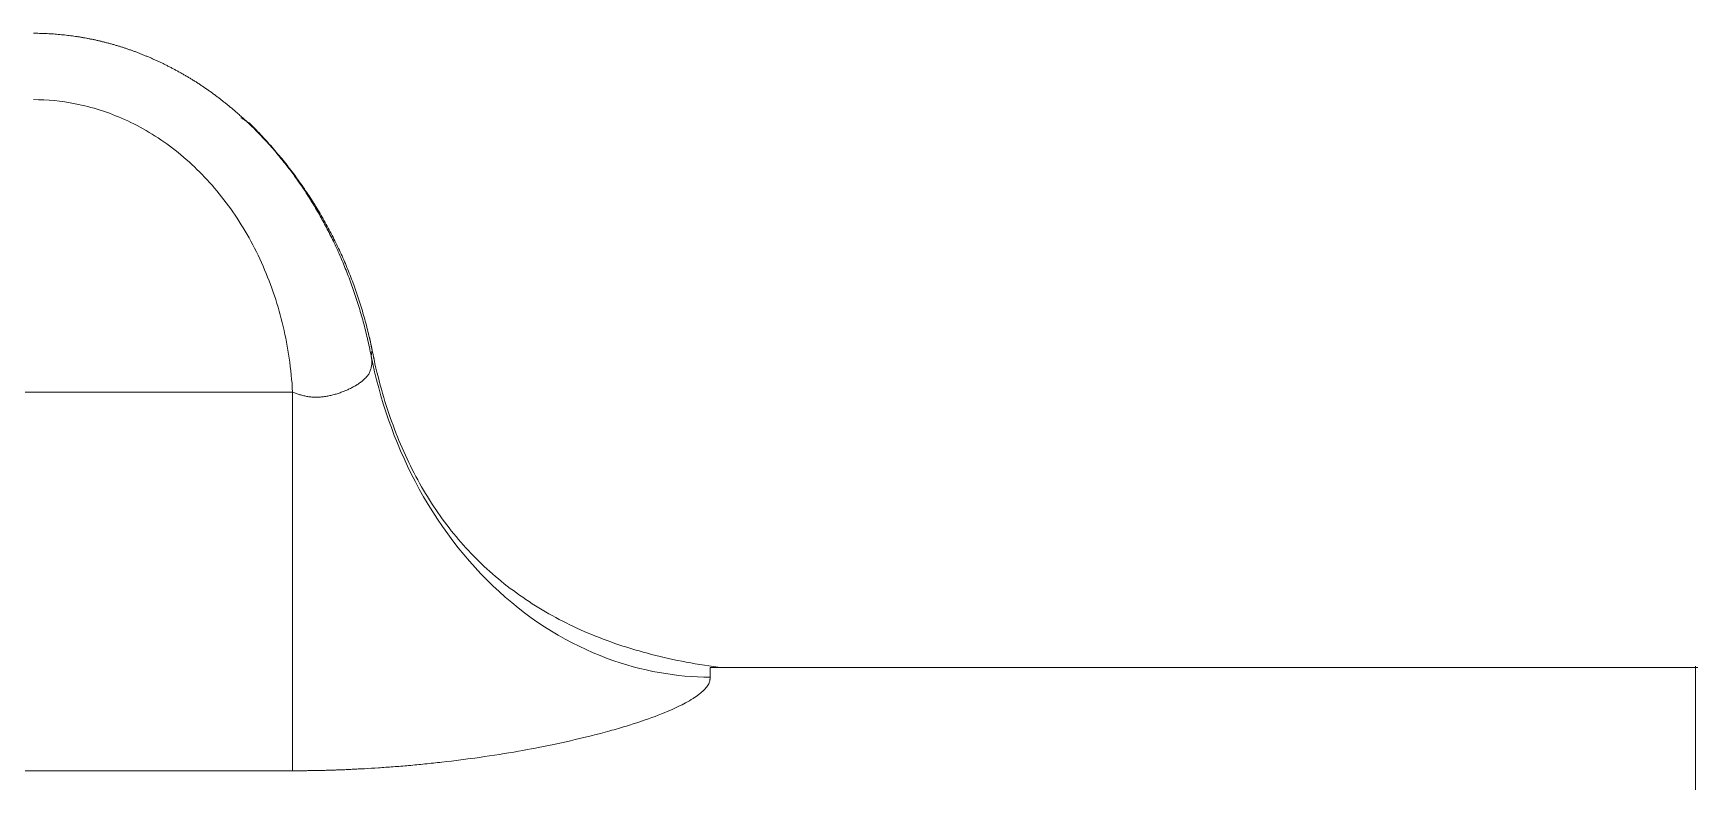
# Model space of a CAD drawing. Extents: x 19821 to 22981, y -91 to 2224.
# Drawn here: x 20544.46 to 20554.84, y 528.31 to 532.97 of the extents above; entities that cross this region are included whole.
import ezdxf

# ---------------------------------------------------------------- set-up
doc = ezdxf.new("R2010")
doc.units = 0
doc.header["$LTSCALE"] = 10
doc.header["$MEASUREMENT"] = 0
doc.layers.add('1', color=7, linetype='CONTINUOUS')

msp = doc.modelspace()

# ---------------------------------------------------------------- linework, layer by layer
at = {"layer": '1', "color": 7, "linetype": 'Continuous', "lineweight": 18}
for p, q in [((20544.467, 532.975), (20544.461, 532.975)), ((20546.077, 528.376), (20546.077, 530.737)), ((20554.837, 529.02), (20548.68, 529.02))]:
    msp.add_line(p, q, dxfattribs=at)
at = {"layer": '1', "color": 7, "linetype": 'Continuous', "lineweight": 13}
for p, q in [((20546.077, 530.737), (20530.589, 530.737)), ((20548.68, 528.959), (20548.68, 529.02)), ((20530.584, 528.376), (20546.077, 528.376))]:
    msp.add_line(p, q, dxfattribs=at)
at = {"layer": '1', "color": 7, "linetype": 'Continuous', "lineweight": 18}
for points, knots in [([(20544.461, 532.975), (20544.467, 532.975), (20544.48, 532.975), (20544.499, 532.974), (20544.518, 532.974), (20544.538, 532.973), (20544.557, 532.972), (20544.577, 532.971), (20544.596, 532.97), (20544.616, 532.968), (20544.636, 532.966), (20544.655, 532.964), (20544.675, 532.962), (20544.695, 532.959), (20544.714, 532.957), (20544.734, 532.954), (20544.754, 532.951), (20544.774, 532.947), (20544.793, 532.944), (20544.813, 532.94), (20544.833, 532.936), (20544.853, 532.932), (20544.873, 532.927), (20544.893, 532.922), (20544.912, 532.917), (20544.932, 532.912), (20544.952, 532.907), (20544.972, 532.901), (20544.992, 532.895), (20545.012, 532.889), (20545.031, 532.883), (20545.051, 532.876), (20545.071, 532.869), (20545.091, 532.862), (20545.11, 532.855), (20545.13, 532.847), (20545.149, 532.839), (20545.169, 532.831), (20545.189, 532.823), (20545.208, 532.814), (20545.228, 532.806), (20545.247, 532.797), (20545.266, 532.788), (20545.286, 532.778), (20545.305, 532.768), (20545.324, 532.758), (20545.343, 532.748), (20545.362, 532.738), (20545.381, 532.727), (20545.4, 532.716), (20545.419, 532.705), (20545.438, 532.694), (20545.456, 532.683), (20545.475, 532.671), (20545.494, 532.659), (20545.512, 532.647), (20545.53, 532.634), (20545.549, 532.622), (20545.567, 532.609), (20545.585, 532.596), (20545.603, 532.582), (20545.621, 532.569), (20545.638, 532.555), (20545.656, 532.541), (20545.674, 532.527), (20545.691, 532.513), (20545.708, 532.498), (20545.728, 532.481), (20545.749, 532.463), (20545.773, 532.441), (20545.797, 532.419), (20545.821, 532.396), (20545.845, 532.372), (20545.869, 532.347), (20545.894, 532.321), (20545.918, 532.295), (20545.943, 532.267), (20545.968, 532.239), (20545.992, 532.21), (20546.017, 532.179), (20546.042, 532.148), (20546.066, 532.116), (20546.09, 532.083), (20546.115, 532.049), (20546.139, 532.014), (20546.163, 531.978), (20546.186, 531.941), (20546.209, 531.903), (20546.233, 531.864), (20546.255, 531.824), (20546.277, 531.784), (20546.299, 531.742), (20546.321, 531.699), (20546.337, 531.667), (20546.345, 531.648), (20546.347, 531.644)], [0, 0, 0, 0, 0.007769, 0.015559, 0.02337, 0.031204, 0.039059, 0.046937, 0.054836, 0.062758, 0.070703, 0.07867, 0.08666, 0.094673, 0.102709, 0.110768, 0.118851, 0.126957, 0.135087, 0.14324, 0.151417, 0.159619, 0.167844, 0.176094, 0.184367, 0.192666, 0.200988, 0.209336, 0.217707, 0.226104, 0.234525, 0.242972, 0.251443, 0.259939, 0.26846, 0.277005, 0.285576, 0.294172, 0.302793, 0.311439, 0.320111, 0.328807, 0.337528, 0.346274, 0.355045, 0.36384, 0.372661, 0.381506, 0.390376, 0.39927, 0.408189, 0.417132, 0.426099, 0.435091, 0.444106, 0.453145, 0.462207, 0.471293, 0.480403, 0.489535, 0.49869, 0.507868, 0.517068, 0.52629, 0.535535, 0.5448, 0.554088, 0.563396, 0.576263, 0.589426, 0.602888, 0.616648, 0.630708, 0.645069, 0.659731, 0.674695, 0.68996, 0.705528, 0.721397, 0.737567, 0.754038, 0.770808, 0.787877, 0.805242, 0.822903, 0.840855, 0.859098, 0.877629, 0.896443, 0.915538, 0.93491, 0.954553, 0.974465, 0.994638, 1, 1, 1, 1]), ([(20546.077, 530.737), (20546.081, 530.735), (20546.093, 530.73), (20546.112, 530.724), (20546.135, 530.717), (20546.159, 530.711), (20546.185, 530.707), (20546.211, 530.705), (20546.237, 530.705), (20546.264, 530.707), (20546.29, 530.711), (20546.316, 530.716), (20546.342, 530.723), (20546.367, 530.731), (20546.392, 530.74), (20546.415, 530.749), (20546.438, 530.76), (20546.46, 530.772), (20546.481, 530.784), (20546.5, 530.797), (20546.518, 530.811), (20546.535, 530.827), (20546.549, 530.845), (20546.56, 530.864), (20546.567, 530.886), (20546.571, 530.908), (20546.571, 530.932), (20546.569, 530.95), (20546.567, 530.961), (20546.567, 530.963)], [0, 0, 0, 0, 0.019041, 0.050426, 0.083844, 0.119328, 0.156765, 0.195567, 0.234955, 0.274472, 0.314125, 0.353845, 0.393521, 0.433127, 0.472659, 0.512169, 0.551713, 0.591369, 0.631234, 0.671433, 0.712374, 0.754229, 0.798602, 0.843705, 0.886896, 0.92647, 0.961153, 0.99132, 1, 1, 1, 1])]:
    msp.add_open_spline(points, degree=3, knots=knots, dxfattribs=at)
at = {"layer": '1', "color": 7, "linetype": 'Continuous', "lineweight": 13}
for points, knots in [([(20546.077, 530.737), (20546.073, 530.808), (20546.053, 531.012), (20545.975, 531.343), (20545.817, 531.704), (20545.6, 532.017), (20545.336, 532.269), (20545.039, 532.447), (20544.743, 532.542), (20544.548, 532.561), (20544.461, 532.561)], [0, 0, 0, 0, 0.074984, 0.216031, 0.357747, 0.496673, 0.633295, 0.767439, 0.895388, 1, 1, 1, 1]), ([(20546.347, 531.644), (20546.352, 531.633), (20546.364, 531.607), (20546.382, 531.566), (20546.401, 531.52), (20546.42, 531.473), (20546.438, 531.425), (20546.456, 531.376), (20546.472, 531.327), (20546.488, 531.277), (20546.503, 531.226), (20546.518, 531.175), (20546.531, 531.123), (20546.544, 531.07), (20546.556, 531.017), (20546.563, 530.981), (20546.567, 530.963)], [0, 0, 0, 0, 0.050092, 0.118843, 0.188407, 0.258762, 0.329885, 0.401749, 0.474329, 0.547598, 0.621527, 0.696087, 0.771246, 0.846973, 0.923236, 1, 1, 1, 1]), ([(20546.573, 530.997), (20546.573, 530.997), (20546.573, 530.997), (20546.573, 530.997), (20546.573, 530.996), (20546.573, 530.995), (20546.573, 530.994), (20546.572, 530.993), (20546.572, 530.991), (20546.572, 530.989), (20546.571, 530.986), (20546.571, 530.984), (20546.57, 530.981), (20546.569, 530.978), (20546.569, 530.975), (20546.568, 530.971), (20546.567, 530.967), (20546.567, 530.965), (20546.567, 530.963)], [0, 0, 0, 0, 0.062483, 0.124963, 0.187442, 0.249921, 0.3124, 0.374881, 0.437365, 0.499852, 0.562343, 0.624841, 0.687345, 0.749856, 0.812377, 0.874907, 0.937448, 1, 1, 1, 1]), ([(20546.567, 530.963), (20546.62, 530.697), (20546.808, 530.143), (20547.338, 529.444), (20548.019, 529.034), (20548.474, 528.96), (20548.68, 528.959)], [0, 0, 0, 0, 0.243611, 0.502171, 0.760731, 1, 1, 1, 1]), ([(20546.077, 528.376), (20546.085, 528.376), (20546.102, 528.376), (20546.127, 528.376), (20546.152, 528.376), (20546.178, 528.376), (20546.205, 528.377), (20546.232, 528.377), (20546.259, 528.378), (20546.287, 528.378), (20546.315, 528.379), (20546.344, 528.38), (20546.373, 528.381), (20546.403, 528.382), (20546.433, 528.384), (20546.463, 528.385), (20546.494, 528.387), (20546.544, 528.389), (20546.614, 528.394), (20546.706, 528.4), (20546.803, 528.408), (20546.904, 528.418), (20547.054, 528.434), (20547.253, 528.459), (20547.484, 528.496), (20547.711, 528.54), (20547.878, 528.578), (20548.012, 528.612), (20548.109, 528.639), (20548.2, 528.667), (20548.314, 528.705), (20548.427, 528.749), (20548.539, 528.803), (20548.614, 528.851), (20548.65, 528.885), (20548.665, 528.906), (20548.672, 528.918), (20548.676, 528.929), (20548.678, 528.938), (20548.679, 528.944), (20548.68, 528.949), (20548.68, 528.953), (20548.68, 528.957), (20548.68, 528.959), (20548.68, 528.959)], [0, 0, 0, 0, 0.004929, 0.009959, 0.015089, 0.020319, 0.025649, 0.031079, 0.03661, 0.042241, 0.047972, 0.053801, 0.059731, 0.065761, 0.071891, 0.078121, 0.08445, 0.090879, 0.10876, 0.128001, 0.148611, 0.170595, 0.193966, 0.247721, 0.307336, 0.363631, 0.430314, 0.45593, 0.495057, 0.533276, 0.562324, 0.639844, 0.704536, 0.783982, 0.857337, 0.879113, 0.903931, 0.931798, 0.947571, 0.961587, 0.973839, 0.984326, 0.993046, 1, 1, 1, 1])]:
    msp.add_open_spline(points, degree=3, knots=knots, dxfattribs=at)
at = {"layer": '1', "color": 7, "linetype": 'Continuous', "lineweight": 18}
for points, degree in [([(20545.813, 532.411), (20545.755, 532.448)], 1), ([(20546.584, 530.944), (20546.425, 531.797), (20545.812, 532.411)], 2), ([(20548.73, 529.021), (20546.881, 529.268), (20546.557, 531.079)], 2)]:
    msp.add_open_spline(points, degree=degree, dxfattribs=at)
msp.add_rational_spline([(20554.824, 529.02), (20554.824, 529.019), (20554.824, 518.519), (20554.824, 508.02)], [0.500000001944, 0.500020785996, 0.666687452015, 1], degree=3, dxfattribs=at)

doc.saveas('drawing.dxf')
